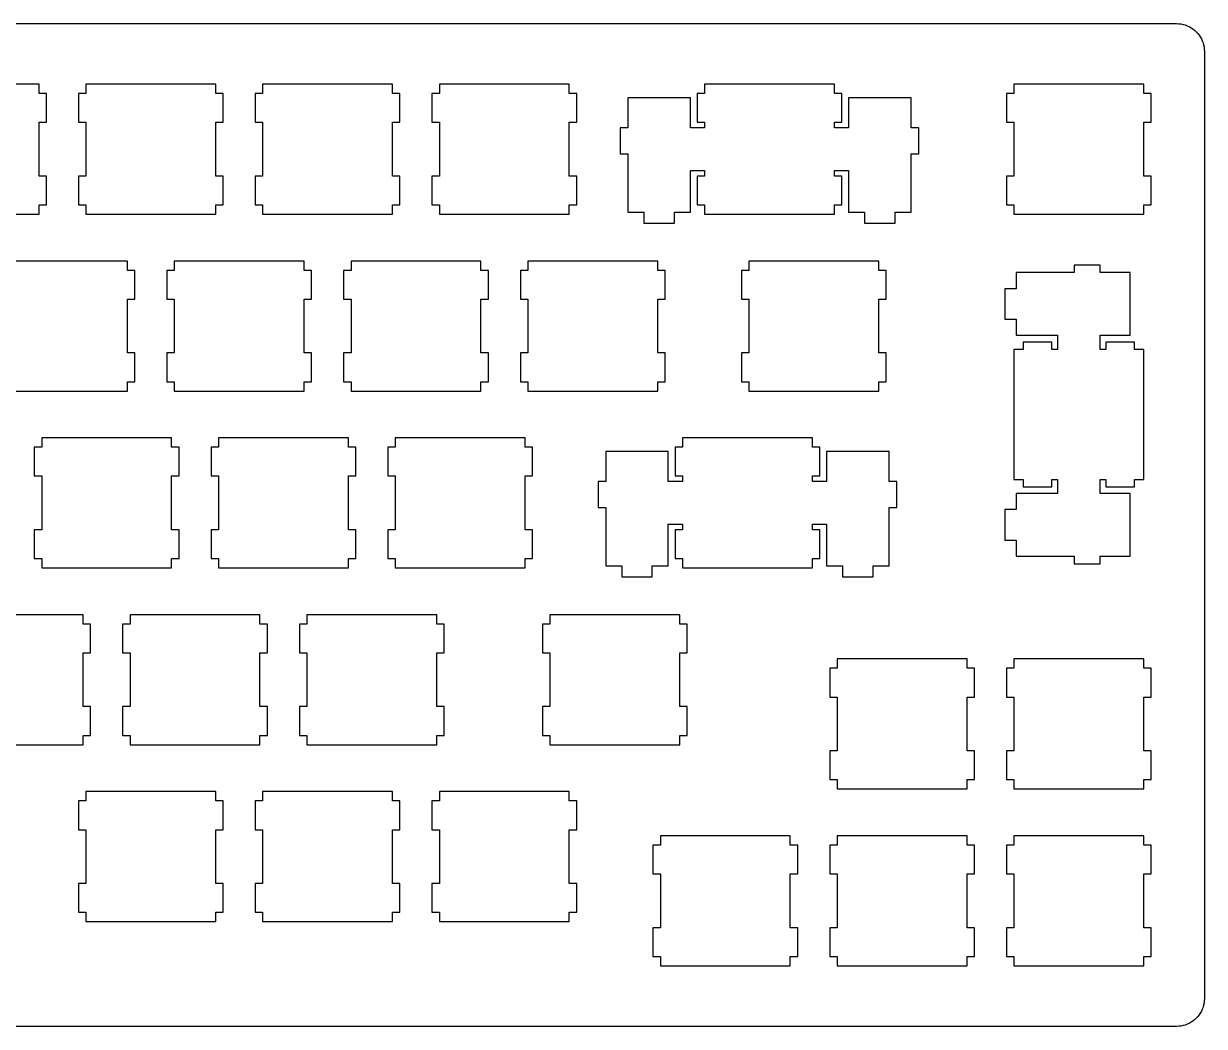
# Model space of a CAD drawing. Extents: x 0 to 341, y 0 to 108.
# Drawn here: x 214.2 to 341.5, y 0.2 to 108.2 of the extents above; entities that cross this region are included whole.
import ezdxf

# ---------------------------------------------------------------- set-up
doc = ezdxf.new("R2010")
doc.units = 0
doc.layers.get('0').update_dxf_attribs({"linetype": 'CONTINUOUS'})

msp = doc.modelspace()

# ---------------------------------------------------------------- linework, layer by layer
at = {"color": 0}
for p, q in [((3.09507, 108.208), (338.471, 108.208)), ((338.471, 108.208), (338.707, 108.198)), ((338.707, 108.198), (338.941, 108.172)), ((338.941, 108.172), (339.171, 108.125)), ((339.171, 108.125), (339.398, 108.061)), ((339.398, 108.061), (339.619, 107.979)), ((339.619, 107.979), (339.833, 107.881)), ((339.833, 107.881), (340.038, 107.765)), ((340.038, 107.765), (340.235, 107.636)), ((340.235, 107.636), (340.42, 107.49)), ((340.42, 107.49), (340.593, 107.33)), ((340.593, 107.33), (340.753, 107.156)), ((340.753, 107.156), (340.899, 106.972)), ((340.899, 106.972), (341.029, 106.776)), ((341.029, 106.776), (341.144, 106.569)), ((341.144, 106.569), (341.242, 106.355)), ((341.242, 106.355), (341.325, 106.135)), ((341.325, 106.135), (341.388, 105.908)), ((341.388, 105.908), (341.435, 105.678)), ((341.435, 105.678), (341.461, 105.444)), ((341.461, 105.444), (341.471, 105.208)), ((341.471, 105.208), (341.471, 3.19429)), ((215.882, 101.683), (201.883, 101.683)), ((215.882, 100.683), (215.882, 101.683)), ((216.683, 100.683), (215.882, 100.683)), ((216.683, 97.5829), (216.683, 100.683)), ((220.933, 100.683), (220.132, 100.683)), ((220.132, 100.683), (220.132, 97.5829)), ((220.933, 101.683), (220.933, 100.683)), ((234.932, 101.683), (220.933, 101.683)), ((234.932, 100.683), (234.932, 101.683)), ((235.733, 100.683), (234.932, 100.683)), ((235.733, 97.5829), (235.733, 100.683)), ((239.983, 100.683), (239.182, 100.683)), ((239.182, 100.683), (239.182, 97.5829)), ((239.983, 101.683), (239.983, 100.683)), ((253.982, 101.683), (239.983, 101.683)), ((253.982, 100.683), (253.982, 101.683)), ((254.783, 100.683), (253.982, 100.683)), ((254.783, 97.5829), (254.783, 100.683)), ((259.033, 100.683), (258.232, 100.683)), ((258.232, 100.683), (258.232, 97.5829)), ((259.033, 101.683), (259.033, 100.683)), ((273.032, 101.683), (259.033, 101.683)), ((273.032, 100.683), (273.032, 101.683)), ((273.833, 100.683), (273.032, 100.683)), ((273.833, 97.5829), (273.833, 100.683)), ((287.608, 100.683), (286.807, 100.683)), ((286.807, 100.683), (286.807, 97.5829)), ((287.608, 101.683), (287.608, 100.683)), ((301.607, 101.683), (287.608, 101.683)), ((301.607, 100.683), (301.607, 101.683)), ((302.408, 100.683), (301.607, 100.683)), ((302.408, 97.5829), (302.408, 100.683)), ((320.945, 100.683), (320.146, 100.683)), ((320.146, 100.683), (320.146, 97.5829)), ((320.945, 101.683), (320.945, 100.683)), ((334.946, 101.683), (320.945, 101.683)), ((334.946, 100.683), (334.946, 101.683)), ((335.745, 100.683), (334.946, 100.683)), ((335.745, 97.5829), (335.745, 100.683)), ((286.082, 100.214), (279.333, 100.214)), ((279.333, 100.214), (279.333, 96.9836)), ((286.082, 96.9836), (286.082, 100.214)), ((309.882, 100.214), (303.132, 100.214)), ((303.132, 100.214), (303.132, 96.9836)), ((309.882, 96.9836), (309.882, 100.214)), ((215.882, 91.7829), (215.882, 97.5829)), ((215.882, 97.5829), (216.683, 97.5829)), ((220.132, 97.5829), (220.933, 97.5829)), ((220.933, 97.5829), (220.933, 91.7829)), ((234.932, 91.7829), (234.932, 97.5829)), ((234.932, 97.5829), (235.733, 97.5829)), ((239.182, 97.5829), (239.983, 97.5829)), ((239.983, 97.5829), (239.983, 91.7829)), ((253.982, 91.7829), (253.982, 97.5829)), ((253.982, 97.5829), (254.783, 97.5829)), ((258.232, 97.5829), (259.033, 97.5829)), ((259.033, 97.5829), (259.033, 91.7829)), ((273.032, 91.7829), (273.032, 97.5829)), ((273.032, 97.5829), (273.833, 97.5829)), ((279.333, 96.9836), (278.507, 96.9836)), ((278.507, 96.9836), (278.507, 94.1821)), ((287.608, 96.9836), (286.082, 96.9836)), ((286.807, 97.5829), (287.608, 97.5829)), ((287.608, 97.5829), (287.608, 96.9836)), ((301.607, 96.9836), (301.607, 97.5829)), ((301.607, 97.5829), (302.408, 97.5829)), ((303.132, 96.9836), (301.607, 96.9836)), ((310.708, 96.9836), (309.882, 96.9836)), ((310.708, 94.1821), (310.708, 96.9836)), ((320.146, 97.5829), (320.945, 97.5829)), ((320.945, 97.5829), (320.945, 91.7829)), ((334.946, 91.7829), (334.946, 97.5829)), ((334.946, 97.5829), (335.745, 97.5829)), ((278.507, 94.1821), (279.333, 94.1821)), ((279.333, 94.1821), (279.333, 87.9133)), ((309.882, 87.9133), (309.882, 94.1821)), ((309.882, 94.1821), (310.708, 94.1821)), ((216.683, 91.7829), (215.882, 91.7829)), ((216.683, 88.6823), (216.683, 91.7829)), ((220.933, 91.7829), (220.132, 91.7829)), ((220.132, 91.7829), (220.132, 88.6823)), ((235.733, 91.7829), (234.932, 91.7829)), ((235.733, 88.6823), (235.733, 91.7829)), ((239.983, 91.7829), (239.182, 91.7829)), ((239.182, 91.7829), (239.182, 88.6823)), ((254.783, 91.7829), (253.982, 91.7829)), ((254.783, 88.6823), (254.783, 91.7829)), ((259.033, 91.7829), (258.232, 91.7829)), ((258.232, 91.7829), (258.232, 88.6823)), ((273.833, 91.7829), (273.032, 91.7829)), ((273.833, 88.6823), (273.833, 91.7829)), ((286.082, 87.9133), (286.082, 92.3823)), ((286.082, 92.3823), (287.608, 92.3823)), ((287.608, 91.7829), (286.807, 91.7829)), ((286.807, 91.7829), (286.807, 88.6823)), ((287.608, 92.3823), (287.608, 91.7829)), ((301.607, 91.7829), (301.607, 92.3823)), ((301.607, 92.3823), (303.132, 92.3823)), ((302.408, 91.7829), (301.607, 91.7829)), ((302.408, 88.6823), (302.408, 91.7829)), ((303.132, 92.3823), (303.132, 87.9133)), ((320.945, 91.7829), (320.146, 91.7829)), ((320.146, 91.7829), (320.146, 88.6823)), ((335.745, 91.7829), (334.946, 91.7829)), ((335.745, 88.6823), (335.745, 91.7829)), ((215.882, 87.6819), (215.882, 88.6823)), ((215.882, 88.6823), (216.683, 88.6823)), ((220.132, 88.6823), (220.933, 88.6823)), ((220.933, 88.6823), (220.933, 87.6819)), ((234.932, 87.6819), (234.932, 88.6823)), ((234.932, 88.6823), (235.733, 88.6823)), ((239.182, 88.6823), (239.983, 88.6823)), ((239.983, 88.6823), (239.983, 87.6819)), ((253.982, 87.6819), (253.982, 88.6823)), ((253.982, 88.6823), (254.783, 88.6823)), ((258.232, 88.6823), (259.033, 88.6823)), ((259.033, 88.6823), (259.033, 87.6819)), ((273.032, 87.6819), (273.032, 88.6823)), ((273.032, 88.6823), (273.833, 88.6823)), ((279.333, 87.9133), (281.058, 87.9133)), ((281.058, 87.9133), (281.058, 86.7131)), ((284.357, 86.7131), (284.357, 87.9133)), ((284.357, 87.9133), (286.082, 87.9133)), ((286.807, 88.6823), (287.608, 88.6823)), ((287.608, 88.6823), (287.608, 87.6819)), ((301.607, 87.6819), (301.607, 88.6823)), ((301.607, 88.6823), (302.408, 88.6823)), ((303.132, 87.9133), (304.858, 87.9133)), ((304.858, 87.9133), (304.858, 86.7131)), ((308.157, 86.7131), (308.157, 87.9133)), ((308.157, 87.9133), (309.882, 87.9133)), ((320.146, 88.6823), (320.945, 88.6823)), ((320.945, 88.6823), (320.945, 87.6819)), ((334.946, 87.6819), (334.946, 88.6823)), ((334.946, 88.6823), (335.745, 88.6823)), ((201.883, 87.6819), (215.882, 87.6819)), ((220.933, 87.6819), (234.932, 87.6819)), ((239.983, 87.6819), (253.982, 87.6819)), ((259.033, 87.6819), (273.032, 87.6819)), ((281.058, 86.7131), (284.357, 86.7131)), ((287.608, 87.6819), (301.607, 87.6819)), ((304.858, 86.7131), (308.157, 86.7131)), ((320.945, 87.6819), (334.946, 87.6819)), ((225.407, 82.6325), (211.408, 82.6325)), ((225.407, 81.6321), (225.407, 82.6325)), ((226.208, 81.6321), (225.407, 81.6321)), ((226.208, 78.5315), (226.208, 81.6321)), ((230.458, 81.6321), (229.657, 81.6321)), ((229.657, 81.6321), (229.657, 78.5315)), ((230.458, 82.6325), (230.458, 81.6321)), ((244.457, 82.6325), (230.458, 82.6325)), ((244.457, 81.6321), (244.457, 82.6325)), ((245.258, 81.6321), (244.457, 81.6321)), ((245.258, 78.5315), (245.258, 81.6321)), ((249.508, 81.6321), (248.707, 81.6321)), ((248.707, 81.6321), (248.707, 78.5315)), ((249.508, 82.6325), (249.508, 81.6321)), ((263.507, 82.6325), (249.508, 82.6325)), ((263.507, 81.6321), (263.507, 82.6325)), ((264.308, 81.6321), (263.507, 81.6321)), ((264.308, 78.5315), (264.308, 81.6321)), ((268.558, 81.6321), (267.757, 81.6321)), ((267.757, 81.6321), (267.757, 78.5315)), ((268.558, 82.6325), (268.558, 81.6321)), ((282.557, 82.6325), (268.558, 82.6325)), ((282.557, 81.6321), (282.557, 82.6325)), ((283.358, 81.6321), (282.557, 81.6321)), ((283.358, 78.5315), (283.358, 81.6321)), ((292.37, 81.6321), (291.571, 81.6321)), ((291.571, 81.6321), (291.571, 78.5315)), ((292.37, 82.6325), (292.37, 81.6321)), ((306.371, 82.6325), (292.37, 82.6325)), ((306.371, 81.6321), (306.371, 82.6325)), ((307.17, 81.6321), (306.371, 81.6321)), ((307.17, 78.5315), (307.17, 81.6321)), ((327.445, 82.2067), (327.445, 81.3827)), ((330.246, 82.2067), (327.445, 82.2067)), ((330.246, 81.3827), (330.246, 82.2067)), ((327.445, 81.3827), (321.175, 81.3827)), ((321.175, 81.3827), (321.175, 79.6576)), ((333.476, 81.3827), (330.246, 81.3827)), ((333.476, 74.6319), (333.476, 81.3827)), ((321.175, 79.6576), (319.975, 79.6576)), ((319.975, 79.6576), (319.975, 76.357)), ((225.407, 72.7329), (225.407, 78.5315)), ((225.407, 78.5315), (226.208, 78.5315)), ((229.657, 78.5315), (230.458, 78.5315)), ((230.458, 78.5315), (230.458, 72.7329)), ((244.457, 72.7329), (244.457, 78.5315)), ((244.457, 78.5315), (245.258, 78.5315)), ((248.707, 78.5315), (249.508, 78.5315)), ((249.508, 78.5315), (249.508, 72.7329)), ((263.507, 72.7329), (263.507, 78.5315)), ((263.507, 78.5315), (264.308, 78.5315)), ((267.757, 78.5315), (268.558, 78.5315)), ((268.558, 78.5315), (268.558, 72.7329)), ((282.557, 72.7329), (282.557, 78.5315)), ((282.557, 78.5315), (283.358, 78.5315)), ((291.571, 78.5315), (292.37, 78.5315)), ((292.37, 78.5315), (292.37, 72.7329)), ((306.371, 72.7329), (306.371, 78.5315)), ((306.371, 78.5315), (307.17, 78.5315)), ((319.975, 76.357), (321.175, 76.357)), ((321.175, 76.357), (321.175, 74.6319)), ((321.175, 74.6319), (325.646, 74.6319)), ((325.046, 73.9069), (321.946, 73.9069)), ((321.946, 73.9069), (321.946, 73.1075)), ((325.046, 73.1075), (325.046, 73.9069)), ((325.646, 74.6319), (325.646, 73.1075)), ((330.246, 73.1075), (330.246, 74.6319)), ((330.246, 74.6319), (333.476, 74.6319)), ((333.945, 73.9069), (330.845, 73.9069)), ((330.845, 73.9069), (330.845, 73.1075)), ((333.945, 73.1075), (333.945, 73.9069)), ((226.208, 72.7329), (225.407, 72.7329)), ((226.208, 69.6323), (226.208, 72.7329)), ((230.458, 72.7329), (229.657, 72.7329)), ((229.657, 72.7329), (229.657, 69.6323)), ((245.258, 72.7329), (244.457, 72.7329)), ((245.258, 69.6323), (245.258, 72.7329)), ((249.508, 72.7329), (248.707, 72.7329)), ((248.707, 72.7329), (248.707, 69.6323)), ((264.308, 72.7329), (263.507, 72.7329)), ((264.308, 69.6323), (264.308, 72.7329)), ((268.558, 72.7329), (267.757, 72.7329)), ((267.757, 72.7329), (267.757, 69.6323)), ((283.358, 72.7329), (282.557, 72.7329)), ((283.358, 69.6323), (283.358, 72.7329)), ((292.37, 72.7329), (291.571, 72.7329)), ((291.571, 72.7329), (291.571, 69.6323)), ((307.17, 72.7329), (306.371, 72.7329)), ((307.17, 69.6323), (307.17, 72.7329)), ((321.946, 73.1075), (320.945, 73.1075)), ((320.945, 73.1075), (320.945, 59.1069)), ((325.646, 73.1075), (325.046, 73.1075)), ((330.845, 73.1075), (330.246, 73.1075)), ((334.946, 73.1075), (333.945, 73.1075)), ((334.946, 59.1069), (334.946, 73.1075)), ((225.407, 68.6319), (225.407, 69.6323)), ((225.407, 69.6323), (226.208, 69.6323)), ((229.657, 69.6323), (230.458, 69.6323)), ((230.458, 69.6323), (230.458, 68.6319)), ((244.457, 68.6319), (244.457, 69.6323)), ((244.457, 69.6323), (245.258, 69.6323)), ((248.707, 69.6323), (249.508, 69.6323)), ((249.508, 69.6323), (249.508, 68.6319)), ((263.507, 68.6319), (263.507, 69.6323)), ((263.507, 69.6323), (264.308, 69.6323)), ((267.757, 69.6323), (268.558, 69.6323)), ((268.558, 69.6323), (268.558, 68.6319)), ((282.557, 68.6319), (282.557, 69.6323)), ((282.557, 69.6323), (283.358, 69.6323)), ((291.571, 69.6323), (292.37, 69.6323)), ((292.37, 69.6323), (292.37, 68.6319)), ((306.371, 68.6319), (306.371, 69.6323)), ((306.371, 69.6323), (307.17, 69.6323)), ((211.408, 68.6319), (225.407, 68.6319)), ((230.458, 68.6319), (244.457, 68.6319)), ((249.508, 68.6319), (263.507, 68.6319)), ((268.558, 68.6319), (282.557, 68.6319)), ((292.37, 68.6319), (306.371, 68.6319)), ((216.17, 62.5821), (215.371, 62.5821)), ((215.371, 62.5821), (215.371, 59.4815)), ((216.17, 63.5825), (216.17, 62.5821)), ((230.171, 63.5825), (216.17, 63.5825)), ((230.171, 62.5821), (230.171, 63.5825)), ((230.97, 62.5821), (230.171, 62.5821)), ((230.97, 59.4815), (230.97, 62.5821)), ((235.22, 62.5821), (234.421, 62.5821)), ((234.421, 62.5821), (234.421, 59.4815)), ((235.22, 63.5825), (235.22, 62.5821)), ((249.221, 63.5825), (235.22, 63.5825)), ((249.221, 62.5821), (249.221, 63.5825)), ((250.02, 62.5821), (249.221, 62.5821)), ((250.02, 59.4815), (250.02, 62.5821)), ((254.27, 62.5821), (253.471, 62.5821)), ((253.471, 62.5821), (253.471, 59.4815)), ((254.27, 63.5825), (254.27, 62.5821)), ((268.271, 63.5825), (254.27, 63.5825)), ((268.271, 62.5821), (268.271, 63.5825)), ((269.07, 62.5821), (268.271, 62.5821)), ((269.07, 59.4815), (269.07, 62.5821)), ((285.226, 62.5821), (284.427, 62.5821)), ((284.427, 62.5821), (284.427, 59.4815)), ((285.226, 63.5825), (285.226, 62.5821)), ((299.226, 63.5825), (285.226, 63.5825)), ((299.226, 62.5821), (299.226, 63.5825)), ((300.027, 62.5821), (299.226, 62.5821)), ((300.027, 59.4815), (300.027, 62.5821)), ((283.701, 62.1122), (276.951, 62.1122)), ((276.951, 62.1122), (276.951, 58.8821)), ((283.701, 58.8821), (283.701, 62.1122)), ((307.501, 62.1122), (300.751, 62.1122)), ((300.751, 62.1122), (300.751, 58.8821)), ((307.501, 58.8821), (307.501, 62.1122)), ((215.371, 59.4815), (216.17, 59.4815)), ((216.17, 59.4815), (216.17, 53.6829)), ((230.171, 53.6829), (230.171, 59.4815)), ((230.171, 59.4815), (230.97, 59.4815)), ((234.421, 59.4815), (235.22, 59.4815)), ((235.22, 59.4815), (235.22, 53.6829)), ((249.221, 53.6829), (249.221, 59.4815)), ((249.221, 59.4815), (250.02, 59.4815)), ((253.471, 59.4815), (254.27, 59.4815)), ((254.27, 59.4815), (254.27, 53.6829)), ((268.271, 53.6829), (268.271, 59.4815)), ((268.271, 59.4815), (269.07, 59.4815)), ((276.951, 58.8821), (276.127, 58.8821)), ((276.127, 58.8821), (276.127, 56.0821)), ((285.226, 58.8821), (283.701, 58.8821)), ((284.427, 59.4815), (285.226, 59.4815)), ((285.226, 59.4815), (285.226, 58.8821)), ((299.226, 58.8821), (299.226, 59.4815)), ((299.226, 59.4815), (300.027, 59.4815)), ((300.751, 58.8821), (299.226, 58.8821)), ((308.326, 58.8821), (307.501, 58.8821)), ((308.326, 56.0821), (308.326, 58.8821)), ((320.945, 59.1069), (321.946, 59.1069)), ((321.946, 59.1069), (321.946, 58.3075)), ((325.046, 58.3075), (325.046, 59.1069)), ((325.046, 59.1069), (325.646, 59.1069)), ((325.646, 59.1069), (325.646, 57.5829)), ((330.246, 57.5829), (330.246, 59.1069)), ((330.246, 59.1069), (330.845, 59.1069)), ((330.845, 59.1069), (330.845, 58.3075)), ((333.945, 58.3075), (333.945, 59.1069)), ((333.945, 59.1069), (334.946, 59.1069)), ((325.646, 57.5829), (321.175, 57.5829)), ((321.175, 57.5829), (321.175, 55.8574)), ((321.946, 58.3075), (325.046, 58.3075)), ((333.476, 57.5829), (330.246, 57.5829)), ((330.845, 58.3075), (333.945, 58.3075)), ((333.476, 50.8317), (333.476, 57.5829)), ((276.127, 56.0821), (276.951, 56.0821)), ((276.951, 56.0821), (276.951, 49.8119)), ((307.501, 49.8119), (307.501, 56.0821)), ((307.501, 56.0821), (308.326, 56.0821)), ((321.175, 55.8574), (319.975, 55.8574)), ((319.975, 55.8574), (319.975, 52.5568)), ((216.17, 53.6829), (215.371, 53.6829)), ((215.371, 53.6829), (215.371, 50.5823)), ((230.97, 53.6829), (230.171, 53.6829)), ((230.97, 50.5823), (230.97, 53.6829)), ((235.22, 53.6829), (234.421, 53.6829)), ((234.421, 53.6829), (234.421, 50.5823)), ((250.02, 53.6829), (249.221, 53.6829)), ((250.02, 50.5823), (250.02, 53.6829)), ((254.27, 53.6829), (253.471, 53.6829)), ((253.471, 53.6829), (253.471, 50.5823)), ((269.07, 53.6829), (268.271, 53.6829)), ((269.07, 50.5823), (269.07, 53.6829)), ((283.701, 49.8119), (283.701, 54.2823)), ((283.701, 54.2823), (285.226, 54.2823)), ((285.226, 53.6829), (284.427, 53.6829)), ((284.427, 53.6829), (284.427, 50.5823)), ((285.226, 54.2823), (285.226, 53.6829)), ((299.226, 53.6829), (299.226, 54.2823)), ((299.226, 54.2823), (300.751, 54.2823)), ((300.027, 53.6829), (299.226, 53.6829)), ((300.027, 50.5823), (300.027, 53.6829)), ((300.751, 54.2823), (300.751, 49.8119)), ((319.975, 52.5568), (321.175, 52.5568)), ((321.175, 52.5568), (321.175, 50.8317)), ((215.371, 50.5823), (216.17, 50.5823)), ((216.17, 50.5823), (216.17, 49.5819)), ((230.171, 49.5819), (230.171, 50.5823)), ((230.171, 50.5823), (230.97, 50.5823)), ((234.421, 50.5823), (235.22, 50.5823)), ((235.22, 50.5823), (235.22, 49.5819)), ((249.221, 49.5819), (249.221, 50.5823)), ((249.221, 50.5823), (250.02, 50.5823)), ((253.471, 50.5823), (254.27, 50.5823)), ((254.27, 50.5823), (254.27, 49.5819)), ((268.271, 49.5819), (268.271, 50.5823)), ((268.271, 50.5823), (269.07, 50.5823)), ((276.951, 49.8119), (278.676, 49.8119)), ((278.676, 49.8119), (278.676, 48.6117)), ((281.977, 48.6117), (281.977, 49.8119)), ((281.977, 49.8119), (283.701, 49.8119)), ((284.427, 50.5823), (285.226, 50.5823)), ((285.226, 50.5823), (285.226, 49.5819)), ((299.226, 49.5819), (299.226, 50.5823)), ((299.226, 50.5823), (300.027, 50.5823)), ((300.751, 49.8119), (302.477, 49.8119)), ((302.477, 49.8119), (302.477, 48.6117)), ((305.777, 48.6117), (305.777, 49.8119)), ((305.777, 49.8119), (307.501, 49.8119)), ((321.175, 50.8317), (327.445, 50.8317)), ((327.445, 50.8317), (327.445, 50.0077)), ((327.445, 50.0077), (330.246, 50.0077)), ((330.246, 50.0077), (330.246, 50.8317)), ((330.246, 50.8317), (333.476, 50.8317)), ((216.17, 49.5819), (230.171, 49.5819)), ((235.22, 49.5819), (249.221, 49.5819)), ((254.27, 49.5819), (268.271, 49.5819)), ((278.676, 48.6117), (281.977, 48.6117)), ((285.226, 49.5819), (299.226, 49.5819)), ((302.477, 48.6117), (305.777, 48.6117)), ((220.646, 44.5326), (206.645, 44.5326)), ((220.646, 43.5321), (220.646, 44.5326)), ((221.445, 43.5321), (220.646, 43.5321)), ((221.445, 40.4315), (221.445, 43.5321)), ((225.695, 43.5321), (224.896, 43.5321)), ((224.896, 43.5321), (224.896, 40.4315)), ((225.695, 44.5326), (225.695, 43.5321)), ((239.696, 44.5326), (225.695, 44.5326)), ((239.696, 43.5321), (239.696, 44.5326)), ((240.495, 43.5321), (239.696, 43.5321)), ((240.495, 40.4315), (240.495, 43.5321)), ((244.745, 43.5321), (243.946, 43.5321)), ((243.946, 43.5321), (243.946, 40.4315)), ((244.745, 44.5326), (244.745, 43.5321)), ((258.746, 44.5326), (244.745, 44.5326)), ((258.746, 43.5321), (258.746, 44.5326)), ((259.545, 43.5321), (258.746, 43.5321)), ((259.545, 40.4315), (259.545, 43.5321)), ((270.939, 43.5321), (270.138, 43.5321)), ((270.138, 43.5321), (270.138, 40.4315)), ((270.939, 44.5326), (270.939, 43.5321)), ((284.938, 44.5326), (270.939, 44.5326)), ((284.938, 43.5321), (284.938, 44.5326)), ((285.739, 43.5321), (284.938, 43.5321)), ((285.739, 40.4315), (285.739, 43.5321)), ((220.646, 34.6329), (220.646, 40.4315)), ((220.646, 40.4315), (221.445, 40.4315)), ((224.896, 40.4315), (225.695, 40.4315)), ((225.695, 40.4315), (225.695, 34.6329)), ((239.696, 34.6329), (239.696, 40.4315)), ((239.696, 40.4315), (240.495, 40.4315)), ((243.946, 40.4315), (244.745, 40.4315)), ((244.745, 40.4315), (244.745, 34.6329)), ((258.746, 34.6329), (258.746, 40.4315)), ((258.746, 40.4315), (259.545, 40.4315)), ((270.138, 40.4315), (270.939, 40.4315)), ((270.939, 40.4315), (270.939, 34.6329)), ((284.938, 34.6329), (284.938, 40.4315)), ((284.938, 40.4315), (285.739, 40.4315)), ((301.895, 39.7701), (301.895, 38.7696)), ((315.896, 39.7701), (301.895, 39.7701)), ((315.896, 38.7696), (315.896, 39.7701)), ((320.945, 39.7701), (320.945, 38.7696)), ((334.946, 39.7701), (320.945, 39.7701)), ((334.946, 38.7696), (334.946, 39.7701)), ((301.895, 38.7696), (301.096, 38.7696)), ((301.096, 38.7696), (301.096, 35.6704)), ((316.695, 38.7696), (315.896, 38.7696)), ((316.695, 35.6704), (316.695, 38.7696)), ((320.945, 38.7696), (320.146, 38.7696)), ((320.146, 38.7696), (320.146, 35.6704)), ((335.745, 38.7696), (334.946, 38.7696)), ((335.745, 35.6704), (335.745, 38.7696)), ((301.096, 35.6704), (301.895, 35.6704)), ((301.895, 35.6704), (301.895, 29.8704)), ((315.896, 29.8704), (315.896, 35.6704)), ((315.896, 35.6704), (316.695, 35.6704)), ((320.146, 35.6704), (320.945, 35.6704)), ((320.945, 35.6704), (320.945, 29.8704)), ((334.946, 29.8704), (334.946, 35.6704)), ((334.946, 35.6704), (335.745, 35.6704)), ((221.445, 34.6329), (220.646, 34.6329)), ((221.445, 31.5323), (221.445, 34.6329)), ((225.695, 34.6329), (224.896, 34.6329)), ((224.896, 34.6329), (224.896, 31.5323)), ((240.495, 34.6329), (239.696, 34.6329)), ((240.495, 31.5323), (240.495, 34.6329)), ((244.745, 34.6329), (243.946, 34.6329)), ((243.946, 34.6329), (243.946, 31.5323)), ((259.545, 34.6329), (258.746, 34.6329)), ((259.545, 31.5323), (259.545, 34.6329)), ((270.939, 34.6329), (270.138, 34.6329)), ((270.138, 34.6329), (270.138, 31.5323)), ((285.739, 34.6329), (284.938, 34.6329)), ((285.739, 31.5323), (285.739, 34.6329)), ((220.646, 30.5318), (220.646, 31.5323)), ((220.646, 31.5323), (221.445, 31.5323)), ((224.896, 31.5323), (225.695, 31.5323)), ((225.695, 31.5323), (225.695, 30.5318)), ((239.696, 30.5318), (239.696, 31.5323)), ((239.696, 31.5323), (240.495, 31.5323)), ((243.946, 31.5323), (244.745, 31.5323)), ((244.745, 31.5323), (244.745, 30.5318)), ((258.746, 30.5318), (258.746, 31.5323)), ((258.746, 31.5323), (259.545, 31.5323)), ((270.138, 31.5323), (270.939, 31.5323)), ((270.939, 31.5323), (270.939, 30.5318)), ((284.938, 30.5318), (284.938, 31.5323)), ((284.938, 31.5323), (285.739, 31.5323)), ((206.645, 30.5318), (220.646, 30.5318)), ((225.695, 30.5318), (239.696, 30.5318)), ((244.745, 30.5318), (258.746, 30.5318)), ((270.939, 30.5318), (284.938, 30.5318)), ((301.895, 29.8704), (301.096, 29.8704)), ((301.096, 29.8704), (301.096, 26.7698)), ((316.695, 29.8704), (315.896, 29.8704)), ((316.695, 26.7698), (316.695, 29.8704)), ((320.945, 29.8704), (320.146, 29.8704)), ((320.146, 29.8704), (320.146, 26.7698)), ((335.745, 29.8704), (334.946, 29.8704)), ((335.745, 26.7698), (335.745, 29.8704)), ((301.096, 26.7698), (301.895, 26.7698)), ((301.895, 26.7698), (301.895, 25.7707)), ((315.896, 25.7707), (315.896, 26.7698)), ((315.896, 26.7698), (316.695, 26.7698)), ((320.146, 26.7698), (320.945, 26.7698)), ((320.945, 26.7698), (320.945, 25.7707)), ((334.946, 25.7707), (334.946, 26.7698)), ((334.946, 26.7698), (335.745, 26.7698)), ((220.933, 25.4827), (220.933, 24.4822)), ((234.932, 25.4827), (220.933, 25.4827)), ((234.932, 24.4822), (234.932, 25.4827)), ((239.983, 25.4827), (239.983, 24.4822)), ((253.982, 25.4827), (239.983, 25.4827)), ((253.982, 24.4822), (253.982, 25.4827)), ((259.033, 25.4827), (259.033, 24.4822)), ((273.032, 25.4827), (259.033, 25.4827)), ((273.032, 24.4822), (273.032, 25.4827)), ((301.895, 25.7707), (315.896, 25.7707)), ((320.945, 25.7707), (334.946, 25.7707)), ((220.933, 24.4822), (220.132, 24.4822)), ((220.132, 24.4822), (220.132, 21.3817)), ((235.733, 24.4822), (234.932, 24.4822)), ((235.733, 21.3817), (235.733, 24.4822)), ((239.983, 24.4822), (239.182, 24.4822)), ((239.182, 24.4822), (239.182, 21.3817)), ((254.783, 24.4822), (253.982, 24.4822)), ((254.783, 21.3817), (254.783, 24.4822)), ((259.033, 24.4822), (258.232, 24.4822)), ((258.232, 24.4822), (258.232, 21.3817)), ((273.833, 24.4822), (273.032, 24.4822)), ((273.833, 21.3817), (273.833, 24.4822)), ((220.132, 21.3817), (220.933, 21.3817)), ((220.933, 21.3817), (220.933, 15.5829)), ((234.932, 15.5829), (234.932, 21.3817)), ((234.932, 21.3817), (235.733, 21.3817)), ((239.182, 21.3817), (239.983, 21.3817)), ((239.983, 21.3817), (239.983, 15.5829)), ((253.982, 15.5829), (253.982, 21.3817)), ((253.982, 21.3817), (254.783, 21.3817)), ((258.232, 21.3817), (259.033, 21.3817)), ((259.033, 21.3817), (259.033, 15.5829)), ((273.032, 15.5829), (273.032, 21.3817)), ((273.032, 21.3817), (273.833, 21.3817)), ((282.845, 20.7202), (282.845, 19.7197)), ((296.846, 20.7202), (282.845, 20.7202)), ((296.846, 19.7197), (296.846, 20.7202)), ((301.895, 20.7202), (301.895, 19.7197)), ((315.896, 20.7202), (301.895, 20.7202)), ((315.896, 19.7197), (315.896, 20.7202)), ((320.945, 20.7202), (320.945, 19.7197)), ((334.946, 20.7202), (320.945, 20.7202)), ((334.946, 19.7197), (334.946, 20.7202)), ((282.845, 19.7197), (282.046, 19.7197)), ((282.046, 19.7197), (282.046, 16.6205)), ((297.645, 19.7197), (296.846, 19.7197)), ((297.645, 16.6205), (297.645, 19.7197)), ((301.895, 19.7197), (301.096, 19.7197)), ((301.096, 19.7197), (301.096, 16.6205)), ((316.695, 19.7197), (315.896, 19.7197)), ((316.695, 16.6205), (316.695, 19.7197)), ((320.945, 19.7197), (320.146, 19.7197)), ((320.146, 19.7197), (320.146, 16.6205)), ((335.745, 19.7197), (334.946, 19.7197)), ((335.745, 16.6205), (335.745, 19.7197)), ((282.046, 16.6205), (282.845, 16.6205)), ((282.845, 16.6205), (282.845, 10.8204)), ((296.846, 10.8204), (296.846, 16.6205)), ((296.846, 16.6205), (297.645, 16.6205)), ((301.096, 16.6205), (301.895, 16.6205)), ((301.895, 16.6205), (301.895, 10.8204)), ((315.896, 10.8204), (315.896, 16.6205)), ((315.896, 16.6205), (316.695, 16.6205)), ((320.146, 16.6205), (320.945, 16.6205)), ((320.945, 16.6205), (320.945, 10.8204)), ((334.946, 10.8204), (334.946, 16.6205)), ((334.946, 16.6205), (335.745, 16.6205)), ((220.933, 15.5829), (220.132, 15.5829)), ((220.132, 15.5829), (220.132, 12.4823)), ((235.733, 15.5829), (234.932, 15.5829)), ((235.733, 12.4823), (235.733, 15.5829)), ((239.983, 15.5829), (239.182, 15.5829)), ((239.182, 15.5829), (239.182, 12.4823)), ((254.783, 15.5829), (253.982, 15.5829)), ((254.783, 12.4823), (254.783, 15.5829)), ((259.033, 15.5829), (258.232, 15.5829)), ((258.232, 15.5829), (258.232, 12.4823)), ((273.833, 15.5829), (273.032, 15.5829)), ((273.833, 12.4823), (273.833, 15.5829)), ((220.132, 12.4823), (220.933, 12.4823)), ((220.933, 12.4823), (220.933, 11.4818)), ((220.933, 11.4818), (234.932, 11.4818)), ((234.932, 11.4818), (234.932, 12.4823)), ((234.932, 12.4823), (235.733, 12.4823)), ((239.182, 12.4823), (239.983, 12.4823)), ((239.983, 12.4823), (239.983, 11.4818)), ((239.983, 11.4818), (253.982, 11.4818)), ((253.982, 11.4818), (253.982, 12.4823)), ((253.982, 12.4823), (254.783, 12.4823)), ((258.232, 12.4823), (259.033, 12.4823)), ((259.033, 12.4823), (259.033, 11.4818)), ((259.033, 11.4818), (273.032, 11.4818)), ((273.032, 11.4818), (273.032, 12.4823)), ((273.032, 12.4823), (273.833, 12.4823)), ((282.845, 10.8204), (282.046, 10.8204)), ((282.046, 10.8204), (282.046, 7.71977)), ((297.645, 10.8204), (296.846, 10.8204)), ((297.645, 7.71977), (297.645, 10.8204)), ((301.895, 10.8204), (301.096, 10.8204)), ((301.096, 10.8204), (301.096, 7.71977)), ((316.695, 10.8204), (315.896, 10.8204)), ((316.695, 7.71977), (316.695, 10.8204)), ((320.945, 10.8204), (320.146, 10.8204)), ((320.146, 10.8204), (320.146, 7.71977)), ((335.745, 10.8204), (334.946, 10.8204)), ((335.745, 7.71977), (335.745, 10.8204)), ((282.046, 7.71977), (282.845, 7.71977)), ((282.845, 7.71977), (282.845, 6.7207)), ((296.846, 6.7207), (296.846, 7.71977)), ((296.846, 7.71977), (297.645, 7.71977)), ((301.096, 7.71977), (301.895, 7.71977)), ((301.895, 7.71977), (301.895, 6.7207)), ((315.896, 6.7207), (315.896, 7.71977)), ((315.896, 7.71977), (316.695, 7.71977)), ((320.146, 7.71977), (320.945, 7.71977)), ((320.945, 7.71977), (320.945, 6.7207)), ((334.946, 6.7207), (334.946, 7.71977)), ((334.946, 7.71977), (335.745, 7.71977)), ((282.845, 6.7207), (296.846, 6.7207)), ((301.895, 6.7207), (315.896, 6.7207)), ((320.945, 6.7207), (334.946, 6.7207)), ((341.435, 2.72576), (341.388, 2.49425)), ((341.461, 2.95865), (341.435, 2.72576)), ((341.471, 3.19429), (341.461, 2.95865)), ((340.899, 1.43178), (340.753, 1.24575)), ((341.029, 1.62746), (340.899, 1.43178)), ((341.144, 1.83279), (341.029, 1.62746)), ((341.242, 2.04639), (341.144, 1.83279)), ((341.325, 2.26687), (341.242, 2.04639)), ((341.388, 2.49425), (341.325, 2.26687)), ((338.471, 0.1943), (3.09507, 0.1943)), ((338.707, 0.20395), (338.471, 0.1943)), ((338.941, 0.23151), (338.707, 0.20395)), ((339.171, 0.27699), (338.941, 0.23151)), ((339.398, 0.34175), (339.171, 0.27699)), ((339.619, 0.42168), (339.398, 0.34175)), ((339.833, 0.5209), (339.619, 0.42168)), ((340.038, 0.63665), (339.833, 0.5209)), ((340.235, 0.76757), (340.038, 0.63665)), ((340.42, 0.91364), (340.235, 0.76757)), ((340.593, 1.07349), (340.42, 0.91364)), ((340.753, 1.24575), (340.593, 1.07349))]:
    msp.add_line(p, q, dxfattribs=at)

doc.saveas('drawing.dxf')
